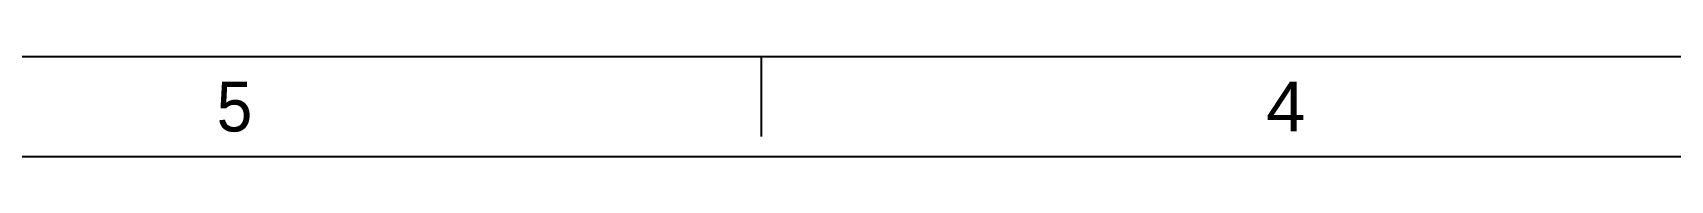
# Model space of a CAD drawing. Extents: x 0 to 841, y 0 to 594.
# Drawn here: x 347.5 to 511.5, y 0 to 10 of the extents above; entities that cross this region are included whole.
import ezdxf
from ezdxf.enums import TextEntityAlignment as Align

# ---------------------------------------------------------------- set-up
doc = ezdxf.new("R2010")
doc.units = 0
doc.header["$LTSCALE"] = 46.255
doc.layers.get('0').update_dxf_attribs({"linetype": 'CONTINUOUS'})

# ---------------------------------------------------------------- blocks, each defined once
blk = doc.blocks.new('*TEXT')
at = {"color": 0}
for s, p, p2 in [('5', (365.94, 2.5), (369.51, 2.5)), ('4', (471.06, 2.5), (474.99, 2.5))]:
    blk.add_text(s, height=5, dxfattribs=at).set_placement(p, p2, align=Align.FIT)

msp = doc.modelspace()

# ---------------------------------------------------------------- linework, layer by layer
at = {"color": 0}
for p, q in [((15, 10), (826, 10)), ((420.5, 2), (420.5, 10)), ((0, 0), (841, 0))]:
    msp.add_line(p, q, dxfattribs=at)

# ---------------------------------------------------------------- block references
msp.add_blockref('*TEXT', (0, 0), dxfattribs=at)
msp.add_blockref('*TEXT', (0, 0), dxfattribs=at)
msp.add_blockref('*TEXT', (0, 0), dxfattribs=at)
msp.add_blockref('*TEXT', (0, 0), dxfattribs=at)
msp.add_blockref('*TEXT', (0, 0), dxfattribs=at)
msp.add_blockref('*TEXT', (0, 0), dxfattribs=at)
msp.add_blockref('*TEXT', (0, 0), dxfattribs=at)
msp.add_blockref('*TEXT', (0, 0), dxfattribs=at)
msp.add_blockref('*TEXT', (0, 0), dxfattribs=at)
msp.add_blockref('*TEXT', (0, 0), dxfattribs=at)
msp.add_blockref('*TEXT', (0, 0), dxfattribs=at)
msp.add_blockref('*TEXT', (0, 0), dxfattribs=at)
msp.add_blockref('*TEXT', (0, 0), dxfattribs=at)
msp.add_blockref('*TEXT', (0, 0), dxfattribs=at)
msp.add_blockref('*TEXT', (0, 0), dxfattribs=at)
msp.add_blockref('*TEXT', (0, 0), dxfattribs=at)
msp.add_blockref('*TEXT', (0, 0), dxfattribs=at)
msp.add_blockref('*TEXT', (0, 0), dxfattribs=at)
msp.add_blockref('*TEXT', (0, 0), dxfattribs=at)
msp.add_blockref('*TEXT', (0, 0), dxfattribs=at)
msp.add_blockref('*TEXT', (0, 0), dxfattribs=at)
msp.add_blockref('*TEXT', (0, 0), dxfattribs=at)
msp.add_blockref('*TEXT', (0, 0), dxfattribs=at)
msp.add_blockref('*TEXT', (0, 0), dxfattribs=at)
msp.add_blockref('*TEXT', (0, 0), dxfattribs=at)
msp.add_blockref('*TEXT', (0, 0), dxfattribs=at)
msp.add_blockref('*TEXT', (0, 0), dxfattribs=at)
msp.add_blockref('*TEXT', (0, 0), dxfattribs=at)
msp.add_blockref('*TEXT', (0, 0), dxfattribs=at)
msp.add_blockref('*TEXT', (0, 0), dxfattribs=at)
msp.add_blockref('*TEXT', (0, 0), dxfattribs=at)
msp.add_blockref('*TEXT', (0, 0), dxfattribs=at)
msp.add_blockref('*TEXT', (0, 0), dxfattribs=at)
msp.add_blockref('*TEXT', (0, 0), dxfattribs=at)
msp.add_blockref('*TEXT', (0, 0), dxfattribs=at)
msp.add_blockref('*TEXT', (0, 0), dxfattribs=at)
msp.add_blockref('*TEXT', (0, 0), dxfattribs=at)
msp.add_blockref('*TEXT', (0, 0), dxfattribs=at)
msp.add_blockref('*TEXT', (0, 0), dxfattribs=at)
msp.add_blockref('*TEXT', (0, 0), dxfattribs=at)
msp.add_blockref('*TEXT', (0, 0), dxfattribs=at)
msp.add_blockref('*TEXT', (0, 0), dxfattribs=at)
msp.add_blockref('*TEXT', (0, 0), dxfattribs=at)
msp.add_blockref('*TEXT', (0, 0), dxfattribs=at)
msp.add_blockref('*TEXT', (0, 0), dxfattribs=at)
msp.add_blockref('*TEXT', (0, 0), dxfattribs=at)
msp.add_blockref('*TEXT', (0, 0), dxfattribs=at)
msp.add_blockref('*TEXT', (0, 0), dxfattribs=at)
msp.add_blockref('*TEXT', (0, 0), dxfattribs=at)
msp.add_blockref('*TEXT', (0, 0), dxfattribs=at)
msp.add_blockref('*TEXT', (0, 0), dxfattribs=at)
msp.add_blockref('*TEXT', (0, 0), dxfattribs=at)
msp.add_blockref('*TEXT', (0, 0), dxfattribs=at)
msp.add_blockref('*TEXT', (0, 0), dxfattribs=at)
msp.add_blockref('*TEXT', (0, 0), dxfattribs=at)
msp.add_blockref('*TEXT', (0, 0), dxfattribs=at)
msp.add_blockref('*TEXT', (0, 0), dxfattribs=at)
msp.add_blockref('*TEXT', (0, 0), dxfattribs=at)
msp.add_blockref('*TEXT', (0, 0), dxfattribs=at)
msp.add_blockref('*TEXT', (0, 0), dxfattribs=at)
msp.add_blockref('*TEXT', (0, 0), dxfattribs=at)
msp.add_blockref('*TEXT', (0, 0), dxfattribs=at)
msp.add_blockref('*TEXT', (0, 0), dxfattribs=at)
msp.add_blockref('*TEXT', (0, 0), dxfattribs=at)

doc.saveas('drawing.dxf')
